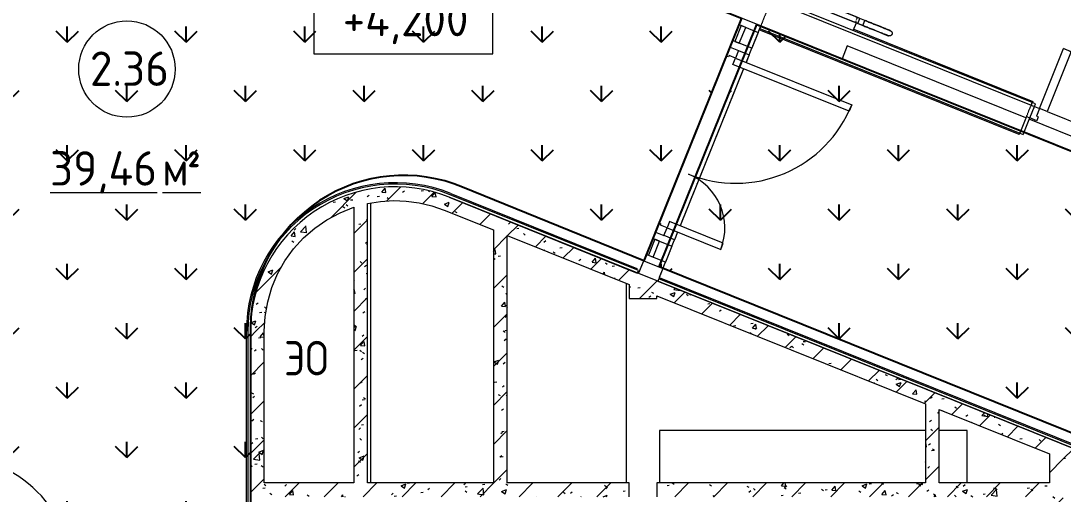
# Model space of a CAD drawing. Header units: millimetres. Extents: x -584918 to 2941280, y 3000189 to 4229862.
# Drawn here: x 201394 to 208961, y 3834384 to 3837823 of the extents above; entities that cross this region are included whole.
import ezdxf

# ---------------------------------------------------------------- set-up
doc = ezdxf.new("R2010")
doc.units = ezdxf.units.MM
doc.linetypes.add('ASVP_Невидимые', pattern=[5, 3, -2])
doc.linetypes.add('ASVP_Штриховая_ш3 п1_5', pattern=[4.5, 3, -1.5])
for name, color, linetype, lineweight in [('Аннотация', 7, 'Continuous', 0), ('Витраж', 7, 'Continuous', 0), ('Двери', 7, 'Continuous', 0), ('Лестницы', 7, 'Continuous', 0), ('Линии разделители', 7, 'ASVP_Штриховая_ш3 п1_5', 0), ('Марки помещений', 7, 'Continuous', 0), ('Обобщенные модели', 7, 'Continuous', 0), ('Ограждение', 7, 'Continuous', 0), ('Отметки', 7, 'Continuous', 0), ('Панели витража', 7, 'Continuous', 0), ('Перекрытие', 7, 'Continuous', 0), ('Стены внутренние', 7, 'Continuous', 0), ('Стены несущие', 7, 'Continuous', 0), ('Стены отделка', 7, 'Continuous', 0), ('экспертиза условные обозначения', 1, 'Continuous', 0)]:
    doc.layers.add(name, color=color, linetype=linetype, lineweight=lineweight)
doc.styles.add('GOST Common_2', font='', dxfattribs={"height": 500})
doc.styles.add('GOST Common_3', font='', dxfattribs={"width": 0.9, "height": 500})
doc.styles.add('GOST Common_5', font='', dxfattribs={"width": 0.9, "height": 500})
doc.styles.get('GOST Common_2').set_extended_font_data('GOST Common')
doc.styles.get('GOST Common_3').set_extended_font_data('GOST Common')
doc.styles.get('GOST Common_5').set_extended_font_data('GOST Common')
pattern_1 = [(45, (184030.3, 3824416.36), (-141.4214, 141.4214), [])]
pattern_2 = [(50, (184030.3, 3824416.36), (364.368, -31.8783), [38.1, -419.1]), (355, (184030.3, 3824416.36), (-70.486, 382.1133), [30.48, -335.28]), (100.451, (184060.67, 3824413.7), (293.885, 350.2334), [32.38, -356.18]), (46.184, (184030.3, 3824517.96), (542.1585, -84.086), [57.15, -628.65]), (96.636, (184075.5, 3824510.96), (474.805, 494.855), [48.57, -534.27]), (351.184, (184030.3, 3824517.96), (474.81, 494.85), [45.72, -502.92]), (21, (184081.1, 3824492.56), (303.2285, -204.5305), [38.1, -419.1]), (326, (184081.1, 3824492.56), (123.604, 368.376), [30.48, -335.28]), (71.451, (184106.37, 3824475.52), (426.834, 163.8427), [32.38, -356.18]), (37.5, (184030.3, 3824416.36), (6.17665, 169.11015), [16.764, -314.452, 16.764, -323.596, -336.55]), (37.5, (184030.3, 3824416.36), (6.17665, 169.11015), [-671.576, 16.764, -319.786]), (7.5, (184030.3, 3824416.36), (133.6389, 200.3615), [16.764, -177.292, 16.764, -306.832, -128.27]), (7.5, (184030.3, 3824416.36), (133.6389, 200.3615), [-517.652, 16.764, -111.506]), (327.5, (183917.02, 3824416.36), (271.1818, -11.45836), [16.764, -110.236, 16.764, -379.476, -525.78]), (327.5, (183917.02, 3824416.36), (271.1818, -11.45836), [-523.24, 16.764, -509.016]), (317.5, (183866.22, 3824416.36), (296.2585, 50.8528), [16.764, -148.336, 16.764, -246.38, -373.38]), (317.5, (183866.22, 3824416.36), (296.2585, 50.8528), [-428.244, 16.764, -356.616])]
pattern_3 = [(90, (183626.44, 3579035.56), (-431.0523, 431.0523), [114.3, -747.8046]), (45, (183626.44, 3579035.56), (-431.0523, 431.0523), [114.3, -495.3]), (135, (183626.44, 3579035.56), (-431.0523, -431.0523), [114.3, -495.3])]

# ---------------------------------------------------------------- blocks, each defined once
blk = doc.blocks.new('ASVP_ДверьПротивопожарнаяСтальная_2 полотна - EI30 1370х2000h_полотна_ О Л _1250 в свету_-7420221-АР Этаж 02')
at = {"layer": 'Двери', "lineweight": 18}
for p, q in [((685, 1000), (625, 1000)), ((625, 1000), (625, 100)), ((685, 100), (685, 1000)), ((-685, 570), (-625, 570)), ((-685, 100), (-685, 570)), ((-625, 570), (-625, 100)), ((-725, 100), (-685, 100)), ((-725, 10), (-725, 100)), ((-625, 100), (-685, 100)), ((-685, 100), (-685, 40)), ((625, 100), (685, 100)), ((725, 100), (685, 100)), ((685, 100), (685, 40)), ((725, 10), (725, 100)), ((-670, 10), (-725, 10)), ((-685, 40), (-670, 40)), ((-670, 40), (-670, 10)), ((685, 40), (670, 40)), ((670, 40), (670, 10)), ((670, 10), (725, 10))]:
    blk.add_line(p, q, dxfattribs=at)
at = {"layer": 'Двери', "linetype": 'ASVP_Невидимые', "lineweight": 18}
for p, q in [((-750, 100), (-725, 100)), ((-750, 10), (-750, 100)), ((-725, 100), (-725, 10)), ((750, 100), (725, 100)), ((725, 100), (725, 10)), ((750, 10), (750, 100)), ((-725, 10), (-750, 10)), ((725, 10), (750, 10))]:
    blk.add_line(p, q, dxfattribs=at)
at = {"layer": 'Двери'}
for centre, radius, start, end in [((685, 100), 900, 90, 180), ((-685, 100), 470, 360, 90)]:
    blk.add_arc(centre, radius, start, end, dxfattribs=at)
blk = doc.blocks.new('Системная панель - Cтеклопакет Двухкамерный_36 мм-6338300-АР Этаж 02')
at = {"layer": 'Панели витража', "lineweight": 18}
for p, q in [((62.5, 18), (-62.5, 18)), ((-62.5, 18), (-62.5, -18)), ((62.5, -18), (62.5, 18)), ((-62.5, -18), (62.5, -18))]:
    blk.add_line(p, q, dxfattribs=at)
blk = doc.blocks.new('Прямоугольный импост - 50х150 мм-6338301-АР Этаж 02')
at = {"layer": 'Витраж', "lineweight": 18}
for p, q in [((-50, 115), (0, 115)), ((-50, -35), (-50, 115)), ((0, 115), (0, -35)), ((0, -35), (-50, -35))]:
    blk.add_line(p, q, dxfattribs=at)
blk = doc.blocks.new('ASVP_ДверьАлюминиеваяВитражная_2 полотна - Остекленная Внутренняя-6432274-АР Этаж 02')
at = {"layer": 'Двери', "lineweight": 18}
for p, q in [((-665, 942.5), (-615, 942.5)), ((-665, 32.5), (-665, 942.5)), ((-615, 942.5), (-615, 32.5)), ((665, 452.5), (615, 452.5)), ((615, 452.5), (615, 32.5)), ((665, 32.5), (665, 452.5)), ((-725, 32.5), (-665, 32.5)), ((-725, -32.5), (-725, 32.5)), ((-615, 32.5), (-665, 32.5)), ((-665, 32.5), (-665, -17.5)), ((615, 32.5), (665, 32.5)), ((725, 32.5), (665, 32.5)), ((665, 32.5), (665, -17.5)), ((725, -32.5), (725, 32.5)), ((-655, -32.5), (-725, -32.5)), ((-665, -17.5), (-655, -17.5)), ((-655, -17.5), (-655, -32.5)), ((665, -17.5), (655, -17.5)), ((655, -17.5), (655, -32.5)), ((655, -32.5), (725, -32.5))]:
    blk.add_line(p, q, dxfattribs=at)
at = {"layer": 'Двери'}
for centre, radius, start, end in [((-665, 32.5), 910, 360, 90), ((665, 32.5), 420, 90, 180)]:
    blk.add_arc(centre, radius, start, end, dxfattribs=at)
blk = doc.blocks.new('Прямоугольный импост - 50х150 мм-V16-АР Этаж 02')
at = {"layer": 'Витраж', "lineweight": 18}
for p, q in [((-25, 115), (25, 115)), ((-25, -35), (-25, 115)), ((25, 115), (25, 33)), ((25, -35), (-25, -35)), ((25, -32.5), (25, -35))]:
    blk.add_line(p, q, dxfattribs=at)
blk = doc.blocks.new('Прямоугольный импост - 50х150 мм-V15-АР Этаж 02')
at = {"layer": 'Витраж', "lineweight": 18}
for p, q in [((-25, 115), (25, 115)), ((-25, 32.5), (-25, 115)), ((25, 115), (25, -35)), ((-25, -35), (-25, -32.5)), ((25, -35), (-25, -35))]:
    blk.add_line(p, q, dxfattribs=at)
blk = doc.blocks.new('Прямоугольный импост - 50х150 мм-6338307-АР Этаж 02')
at = {"layer": 'Витраж', "lineweight": 18}
for p, q in [((0, 115), (-50, 115)), ((-50, 115), (-50, -35)), ((0, -35), (0, 115)), ((-50, -35), (0, -35))]:
    blk.add_line(p, q, dxfattribs=at)
blk = doc.blocks.new('ASVP_ОТКОС_Оштукатуривание дверного откоса - Оштукатуривание дверного откоса-5741163-АР Этаж 02')
at = {"layer": 'Обобщенные модели'}
for p, q in [((-750, 130), (-750, 0)), ((-725, 0), (-725, 130)), ((725, 130), (725, 0)), ((750, 0), (750, 130)), ((-750, 0), (-725, 0)), ((725, 0), (750, 0))]:
    blk.add_line(p, q, dxfattribs=at)
blk = doc.blocks.new('ASVP_ОТКОС_Оштукатуривание дверного откоса - Оштукатуривание дверного откоса-5741164-АР Этаж 02')
at = {"layer": 'Обобщенные модели'}
for p, q in [((-750, 20), (-750, 0)), ((-725, 0), (-725, 20)), ((725, 20), (725, 0)), ((725, 0), (750, 0)), ((750, 0), (750, 20)), ((-750, 0), (-725, 0))]:
    blk.add_line(p, q, dxfattribs=at)
blk = doc.blocks.new('Тип перил - Перила_Внутренний_-6862842-АР Этаж 02')
at = {"layer": 'Ограждение'}
for p, q in [((23426.8, 13436), (22754.1, 13707)), ((22739.2, 13669.9), (23411.8, 13398.9)), ((23491.2, 13410), (23455.8, 13424.3)), ((23440.8, 13387.2), (23476.3, 13372.9)), ((23484.6, 13393.6), (23482.9, 13389.3))]:
    blk.add_line(p, q, dxfattribs=at)
at = {"layer": 'Ограждение', "flags": 128}
for points in [[(22785.9, 13668.5), (22788.1, 13671.8), (22788.8, 13675.7)], [(23440.8, 13387.2), (23438.2, 13388.2), (23435.7, 13389.2), (23433.1, 13390.3), (23430.5, 13391.3), (23427.9, 13392.3), (23425.4, 13393.4), (23422.9, 13394.4), (23420.4, 13395.4), (23418, 13396.4), (23415.6, 13397.3), (23413.2, 13398.3), (23411.8, 13398.9)], [(23426.8, 13436), (23429.1, 13435), (23431.5, 13434), (23433.9, 13433.1), (23436.4, 13432.1), (23438.9, 13431.1), (23441.4, 13430.1), (23443.9, 13429), (23446.5, 13428), (23449.1, 13427), (23451.7, 13425.9), (23454.3, 13424.9), (23455.8, 13424.3)]]:
    blk.add_lwpolyline(points, dxfattribs=at)
blk = doc.blocks.new('Тип перил - Дуга D40_расстояние между поручнями 400-V28-АР Этаж 02')
at = {"layer": 'Ограждение'}
for p, q in [((0, 0), (0, 2.3)), ((0, -2.3), (0, 0))]:
    blk.add_line(p, q, dxfattribs=at)
at = {"layer": 'Ограждение', "flags": 128}
for points in [[(0, 20), (8, 20), (16, 20), (23.9, 20), (31.9, 20), (39.7, 20), (47.5, 20), (55.3, 20), (62.9, 20), (70.5, 20), (77.9, 20), (85.2, 20), (92.4, 20), (99.4, 20), (106.2, 20), (112.9, 20), (119.4, 20), (125.8, 20), (131.9, 20), (137.8, 20), (143.5, 20), (148.9, 20), (154.1, 20), (159.1, 20), (163.8, 20), (168.3, 20), (172.5, 20), (176.4, 20), (180, 20), (183.4, 20), (186.4, 20), (189.2, 20), (191.6, 20), (193.7, 20), (195.6, 20), (197.1, 20), (198.3, 20), (199.2, 20), (199.7, 20), (200, 20), (200, 20)], [(200, 20), (199.8, 20), (199.4, 20), (198.6, 20), (197.4, 20), (196, 20), (194.3, 20), (192.2, 20), (189.8, 20), (187.2, 20), (184.2, 20), (181, 20), (177.4, 20), (173.6, 20), (169.5, 20), (165.1, 20), (160.4, 20), (155.5, 20), (150.4, 20), (145, 20), (139.3, 20), (133.5, 20), (127.4, 20), (121.2, 20), (114.7, 20), (108.1, 20), (101.2, 20), (94.3, 20), (87.1, 20), (79.9, 20), (72.5, 20), (65, 20), (57.3, 20), (49.6, 20), (41.8, 20), (34, 20), (26.1, 20), (18.1, 20), (10.2, 20), (2.2, 20), (0, 20)], [(200, 20), (200.8, 20), (201.6, 19.9), (202.4, 19.9), (203.2, 19.7), (204, 19.6), (204.8, 19.4), (205.5, 19.2), (206.3, 19), (207, 18.7), (207.8, 18.4), (208.5, 18.1), (209.2, 17.7), (209.9, 17.4), (210.6, 16.9), (211.3, 16.5), (211.9, 16), (212.6, 15.6), (213.2, 15), (213.8, 14.5), (214.3, 13.9), (214.9, 13.3), (215.4, 12.7), (215.9, 12.1), (216.4, 11.5), (216.8, 10.8), (217.2, 10.1), (217.6, 9.4), (218, 8.7), (218.3, 8), (218.6, 7.2), (218.9, 6.5), (219.2, 5.7), (219.4, 5), (219.6, 4.2), (219.7, 3.4), (219.8, 2.6), (219.9, 1.8), (220, 1), (220, 0.2), (220, 0)], [(220, 0), (220, -0.8), (219.9, -1.6), (219.9, -2.4), (219.7, -3.2), (219.6, -4), (219.4, -4.8), (219.2, -5.5), (219, -6.3), (218.7, -7), (218.4, -7.8), (218.1, -8.5), (217.7, -9.2), (217.4, -9.9), (216.9, -10.6), (216.5, -11.3), (216, -11.9), (215.6, -12.6), (215, -13.2), (214.5, -13.8), (213.9, -14.3), (213.3, -14.9), (212.7, -15.4), (212.1, -15.9), (211.5, -16.4), (210.8, -16.8), (210.1, -17.2), (209.4, -17.6), (208.7, -18), (208, -18.3), (207.2, -18.6), (206.5, -18.9), (205.7, -19.2), (205, -19.4), (204.2, -19.6), (203.4, -19.7), (202.6, -19.8), (201.8, -19.9), (201, -20), (200.2, -20), (200, -20)], [(0, -20), (8, -20), (16, -20), (23.9, -20), (31.9, -20), (39.7, -20), (47.5, -20), (55.3, -20), (62.9, -20), (70.5, -20), (77.9, -20), (85.2, -20), (92.4, -20), (99.4, -20), (106.2, -20), (112.9, -20), (119.4, -20), (125.8, -20), (131.9, -20), (137.8, -20), (143.5, -20), (148.9, -20), (154.1, -20), (159.1, -20), (163.8, -20), (168.3, -20), (172.5, -20), (176.4, -20), (180, -20), (183.4, -20), (186.4, -20), (189.2, -20), (191.6, -20), (193.7, -20), (195.6, -20), (197.1, -20), (198.3, -20), (199.2, -20), (199.7, -20), (200, -20), (200, -20)], [(200, -20), (199.8, -20), (199.4, -20), (198.6, -20), (197.4, -20), (196, -20), (194.3, -20), (192.2, -20), (189.8, -20), (187.2, -20), (184.2, -20), (181, -20), (177.4, -20), (173.6, -20), (169.5, -20), (165.1, -20), (160.4, -20), (155.5, -20), (150.4, -20), (145, -20), (139.3, -20), (133.5, -20), (127.4, -20), (121.2, -20), (114.7, -20), (108.1, -20), (101.2, -20), (94.3, -20), (87.1, -20), (79.9, -20), (72.5, -20), (65, -20), (57.3, -20), (49.6, -20), (41.8, -20), (34, -20), (26.1, -20), (18.1, -20), (10.2, -20), (2.2, -20), (0, -20)]]:
    blk.add_lwpolyline(points, dxfattribs=at)
blk = doc.blocks.new('Тип перил - Перила_Внутренний_-V42-АР Этаж 02')
at = {"layer": 'Ограждение'}
for p, q in [((21512.9, 14207.2), (21515.3, 14163.1)), ((23435.1, 13432.6), (21512.9, 14207.2)), ((23420.1, 13395.5), (21515.3, 14163.1)), ((23423, 13394.3), (23420.1, 13395.5)), ((23423, 13394.3), (23429.3, 13409.9)), ((23423, 13394.3), (23429.3, 13409.9)), ((23431.7, 13415.9), (23438, 13431.4)), ((23431.7, 13415.9), (23438, 13431.4)), ((23438, 13431.4), (23435.1, 13432.6)), ((23455.8, 13424.3), (23438, 13431.4)), ((23440.8, 13387.2), (23455.8, 13424.3)), ((23440.8, 13387.2), (23455.8, 13424.3)), ((23491.2, 13410), (23455.8, 13424.3)), ((23476.3, 13372.9), (23491.2, 13410)), ((23440.8, 13387.2), (23423, 13394.3)), ((23476.3, 13372.9), (23440.8, 13387.2))]:
    blk.add_line(p, q, dxfattribs=at)
blk = doc.blocks.new('ASVP_ДверьПротивопожарнаяСтальная_2 полотна - EI15 1370х2000h_полотна_ Г Пр _1250 в свету_-7407274-АР Этаж 02')
at = {"layer": 'Двери', "lineweight": 18}
for p, q in [((-685, 1000), (-625, 1000)), ((-685, 100), (-685, 1000)), ((-625, 1000), (-625, 100)), ((685, 570), (625, 570)), ((625, 570), (625, 100)), ((685, 100), (685, 570)), ((-725, 100), (-685, 100)), ((-725, 10), (-725, 100)), ((-625, 100), (-685, 100)), ((-685, 100), (-685, 40)), ((625, 100), (685, 100)), ((725, 100), (685, 100)), ((685, 100), (685, 40)), ((725, 10), (725, 100)), ((-670, 10), (-725, 10)), ((-685, 40), (-670, 40)), ((-670, 40), (-670, 10)), ((685, 40), (670, 40)), ((670, 40), (670, 10)), ((670, 10), (725, 10))]:
    blk.add_line(p, q, dxfattribs=at)
at = {"layer": 'Двери', "linetype": 'ASVP_Невидимые', "lineweight": 18}
for p, q in [((-750, 100), (-725, 100)), ((-750, 10), (-750, 100)), ((-725, 100), (-725, 10)), ((750, 100), (725, 100)), ((725, 100), (725, 10)), ((750, 10), (750, 100)), ((-725, 10), (-750, 10)), ((725, 10), (750, 10))]:
    blk.add_line(p, q, dxfattribs=at)
at = {"layer": 'Двери'}
for centre, radius, start, end in [((-685, 100), 900, 360, 90), ((685, 100), 470, 90, 180)]:
    blk.add_arc(centre, radius, start, end, dxfattribs=at)
blk = doc.blocks.new('ASVP_Марка_Помещение_ДваЗначения - Номер Площадь-685795-АР Этаж 02')
at = {"layer": 'Марки помещений'}
blk.add_circle((0, 0), 3.5, dxfattribs=at)
blk = doc.blocks.new('Высотные отметки - Рамка-5093-АР Этаж 02')
at = {"layer": 'Аннотация'}
for p, q in [((-6.5, 0), (-6.5, 5)), ((-6.5, 5), (6.5, 5)), ((6.5, 5), (6.5, 0)), ((6.5, 0), (-6.5, 0))]:
    blk.add_line(p, q, dxfattribs=at)

msp = doc.modelspace()

# ---------------------------------------------------------------- hatches: boundary and pattern name
at = {"layer": 'Стены внутренние'}
h = msp.add_hatch(dxfattribs=at)
h.set_pattern_fill('FP_1', color=256, style=0, pattern_type=2)
h.set_pattern_definition(pattern_1)
h.paths.add_polyline_path([(203161.203, 3835567.301), (203167.325, 3835674.982), (203185.614, 3835781.274), (203215.832, 3835884.808), (203257.591, 3835984.25), (203310.352, 3836078.318), (203373.436, 3836165.799), (203450.014, 3836249.054), (203527.195, 3836316.591), (203621.395, 3836380.907), (203710.966, 3836428.876), (203811.222, 3836468.695), (203860.851, 3836483.72), (203911.226, 3836496.014), (204004.162, 3836511.252), (204098.173, 3836517.212), (204192.312, 3836513.833), (204285.654, 3836501.147), (204377.28, 3836479.279), (204466.291, 3836448.444), (204503.668, 3836541.196), (204395.851, 3836577.982), (204284.683, 3836602.871), (204171.473, 3836615.57), (204054.154, 3836615.57), (203944.266, 3836603.946), (203832.943, 3836579.759), (203724.895, 3836543.655), (203621.395, 3836496.058), (203523.661, 3836437.528), (203432.843, 3836368.754), (203350.009, 3836290.547), (203276.136, 3836203.826), (203212.093, 3836109.612), (203158.633, 3836009.015), (203116.387, 3835903.218), (203085.85, 3835793.467), (203067.053, 3835674.982), (203061.203, 3835567.301), (203158.633, 3835567.301)])
h = msp.add_hatch(dxfattribs=at)
h.set_pattern_fill('FP_2', color=256, style=0, pattern_type=2)
h.set_pattern_definition(pattern_2)
h.paths.add_polyline_path([(203161.203, 3835567.301), (203167.325, 3835674.982), (203185.614, 3835781.274), (203215.832, 3835884.808), (203257.591, 3835984.25), (203310.352, 3836078.318), (203373.436, 3836165.799), (203450.014, 3836249.054), (203527.195, 3836316.591), (203621.395, 3836380.907), (203710.966, 3836428.876), (203811.222, 3836468.695), (203860.851, 3836483.72), (203911.226, 3836496.014), (204004.162, 3836511.252), (204098.173, 3836517.212), (204192.312, 3836513.833), (204285.654, 3836501.147), (204377.28, 3836479.279), (204466.291, 3836448.444), (204503.668, 3836541.196), (204395.851, 3836577.982), (204284.683, 3836602.871), (204171.473, 3836615.57), (204054.154, 3836615.57), (203944.266, 3836603.946), (203832.943, 3836579.759), (203724.895, 3836543.655), (203621.395, 3836496.058), (203523.661, 3836437.528), (203432.843, 3836368.754), (203350.009, 3836290.547), (203276.136, 3836203.826), (203212.093, 3836109.612), (203158.633, 3836009.015), (203116.387, 3835903.218), (203085.85, 3835793.467), (203067.053, 3835674.982), (203061.203, 3835567.301), (203158.633, 3835567.301)])
h = msp.add_hatch(dxfattribs=at)
h.set_pattern_fill('FP_1', color=256, style=0, pattern_type=2)
h.set_pattern_definition(pattern_1)
h.paths.add_polyline_path([(203911.203, 3834465.697), (203911.134, 3836495.991), (203860.841, 3836483.717), (203811.203, 3836468.689), (203811.203, 3834465.697)])
h = msp.add_hatch(dxfattribs=at)
h.set_pattern_fill('FP_2', color=256, style=0, pattern_type=2)
h.set_pattern_definition(pattern_2)
h.paths.add_polyline_path([(203911.203, 3834465.697), (203911.134, 3836495.991), (203860.841, 3836483.717), (203811.203, 3836468.689), (203811.203, 3834465.697)])
h = msp.add_hatch(dxfattribs=at)
h.set_pattern_fill('FP_1', color=256, style=0, pattern_type=2)
h.set_pattern_definition(pattern_1)
h.paths.add_polyline_path([(209711.203, 3834334.823), (209711.203, 3834442.637), (204503.668, 3836541.196), (204466.291, 3836448.444), (209543.663, 3834402.339)])
h = msp.add_hatch(dxfattribs=at)
h.set_pattern_fill('FP_2', color=256, style=0, pattern_type=2)
h.set_pattern_definition(pattern_2)
h.paths.add_polyline_path([(209711.203, 3834334.823), (209711.203, 3834442.637), (204503.668, 3836541.196), (204466.291, 3836448.444), (209543.663, 3834402.339)])
h = msp.add_hatch(dxfattribs=at)
h.set_pattern_fill('FP_1', color=256, style=0, pattern_type=2)
h.set_pattern_definition(pattern_1)
h.paths.add_polyline_path([(204925.177, 3834465.697), (204925.177, 3836263.52), (204825.177, 3836303.818), (204825.177, 3834465.697)])
h = msp.add_hatch(dxfattribs=at)
h.set_pattern_fill('FP_2', color=256, style=0, pattern_type=2)
h.set_pattern_definition(pattern_2)
h.paths.add_polyline_path([(204925.177, 3834465.697), (204925.177, 3836263.52), (204825.177, 3836303.818), (204825.177, 3834465.697)])
h = msp.add_hatch(dxfattribs=at)
h.set_pattern_fill('FP_1', color=256, style=0, pattern_type=2)
h.set_pattern_definition(pattern_1)
h.paths.add_polyline_path([(205853.955, 3835805.718), (206011.203, 3835805.718), (206011.203, 3835825.868), (205811.203, 3835906.465), (205811.203, 3835805.718)])
h = msp.add_hatch(dxfattribs=at)
h.set_pattern_fill('FP_2', color=256, style=0, pattern_type=2)
h.set_pattern_definition(pattern_2)
h.paths.add_polyline_path([(205853.955, 3835805.718), (206011.203, 3835805.718), (206011.203, 3835825.868), (205811.203, 3835906.465), (205811.203, 3835805.718)])
h = msp.add_hatch(dxfattribs=at)
h.set_pattern_fill('FP_1', color=256, style=0, pattern_type=2)
h.set_pattern_definition(pattern_1)
h.paths.add_polyline_path([(203141.203, 3834465.697), (203161.203, 3834465.697), (203161.203, 3835567.301), (203061.203, 3835567.301), (203061.203, 3834465.697), (203067.383, 3834465.697)])
h = msp.add_hatch(dxfattribs=at)
h.set_pattern_fill('FP_2', color=256, style=0, pattern_type=2)
h.set_pattern_definition(pattern_2)
h.paths.add_polyline_path([(203141.203, 3834465.697), (203161.203, 3834465.697), (203161.203, 3835567.301), (203061.203, 3835567.301), (203061.203, 3834465.697), (203067.383, 3834465.697)])
h = msp.add_hatch(dxfattribs=at)
h.set_pattern_fill('FP_1', color=256, style=0, pattern_type=2)
h.set_pattern_definition(pattern_1)
h.paths.add_polyline_path([(208061.203, 3834465.697), (208061.203, 3834999.748), (207961.203, 3835040.047), (207961.203, 3834465.697), (207995.016, 3834465.697)])
h = msp.add_hatch(dxfattribs=at)
h.set_pattern_fill('FP_2', color=256, style=0, pattern_type=2)
h.set_pattern_definition(pattern_2)
h.paths.add_polyline_path([(208061.203, 3834465.697), (208061.203, 3834999.748), (207961.203, 3835040.047), (207961.203, 3834465.697), (207995.016, 3834465.697)])
h = msp.add_hatch(dxfattribs=at)
h.set_pattern_fill('FP_1', color=256, style=0, pattern_type=2)
h.set_pattern_definition(pattern_1)
h.paths.add_polyline_path([(208961.203, 3830065.697), (208960.891, 3834637.188), (208861.203, 3834677.36), (208861.203, 3830065.697)])
h = msp.add_hatch(dxfattribs=at)
h.set_pattern_fill('FP_2', color=256, style=0, pattern_type=2)
h.set_pattern_definition(pattern_2)
h.paths.add_polyline_path([(208961.203, 3830065.697), (208960.891, 3834637.188), (208861.203, 3834677.36), (208861.203, 3830065.697)])
h = msp.add_hatch(dxfattribs=at)
h.set_pattern_fill('FP_1', color=256, style=0, pattern_type=2)
h.set_pattern_definition(pattern_1)
h.paths.add_polyline_path([(205791.203, 3834365.697), (205811.203, 3834365.697), (205811.203, 3834465.697), (203061.203, 3834465.697), (203061.203, 3834365.697), (205580.327, 3834365.697)])
h = msp.add_hatch(dxfattribs=at)
h.set_pattern_fill('FP_2', color=256, style=0, pattern_type=2)
h.set_pattern_definition(pattern_2)
h.paths.add_polyline_path([(205791.203, 3834365.697), (205811.203, 3834365.697), (205811.203, 3834465.697), (203061.203, 3834465.697), (203061.203, 3834365.697), (205580.327, 3834365.697)])
h = msp.add_hatch(dxfattribs=at)
h.set_pattern_fill('FP_1', color=256, style=0, pattern_type=2)
h.set_pattern_definition(pattern_1)
h.paths.add_polyline_path([(208661.203, 3834365.697), (208861.203, 3834365.697), (208861.203, 3834465.697), (206011.203, 3834465.697), (206011.203, 3834365.697), (208477.953, 3834365.697)])
h = msp.add_hatch(dxfattribs=at)
h.set_pattern_fill('FP_2', color=256, style=0, pattern_type=2)
h.set_pattern_definition(pattern_2)
h.paths.add_polyline_path([(208661.203, 3834365.697), (208861.203, 3834365.697), (208861.203, 3834465.697), (206011.203, 3834465.697), (206011.203, 3834365.697), (208477.953, 3834365.697)])
at = {"layer": 'экспертиза условные обозначения', "lineweight": -3}
h = msp.add_hatch(dxfattribs=at)
h.set_pattern_fill('GRASS', color=3, scale=24)
h.set_pattern_definition(pattern_3)
edge = h.paths.add_edge_path()
edge.add_line((196428.749, 3839816.831), (197140.238, 3841668.63))
edge.add_line((197140.238, 3841668.63), (200508.517, 3840275.128))
edge.add_line((200508.517, 3840275.128), (201854.112, 3843614.196))
edge.add_line((201854.112, 3843614.196), (203375.243, 3843001.203))
edge.add_line((203375.243, 3843001.203), (202029.648, 3839662.135))
edge.add_line((202029.648, 3839662.135), (206626.293, 3837842.101))
edge.add_line((206626.293, 3837842.101), (205916.118, 3836079.815))
edge.add_line((205916.118, 3836079.815), (204600.899, 3836615.219))
edge.add_arc((204174.147, 3835587.251), 1113.03, 67.4546237, 179.2891611)
edge.add_line((203061.203, 3835601.059), (203061.203, 3833765.697))
edge.add_line((203061.203, 3833765.697), (200161.203, 3833765.697))
edge.add_line((200161.203, 3833765.697), (200161.203, 3838398.959))
edge.add_line((200161.203, 3838398.959), (196428.749, 3839816.831))
h = msp.add_hatch(dxfattribs=at)
h.set_pattern_fill('GRASS', color=3, scale=24)
h.set_pattern_definition(pattern_3)
h.paths.add_polyline_path([(206027.42, 3836034.962), (206737.595, 3837797.247), (213261.203, 3835168.331), (213261.203, 3833065.697), (209861.203, 3833085.697), (209861.203, 3834490.004)])

# ---------------------------------------------------------------- linework, layer by layer
at = {"layer": 'Лестницы'}
for p, q in [((207437.776, 3837752.277), (207460.202, 3837807.928)), ((207437.776, 3837752.277), (207460.202, 3837807.928)), ((208844.766, 3837163.718), (210004.165, 3836696.497))]:
    msp.add_line(p, q, dxfattribs=at)
at = {"layer": 'Линии разделители'}
for p, q in [((206802.798, 3837878.786), (206765.42, 3837786.034)), ((206560.882, 3837679.785), (206607.604, 3837795.725)), ((206746.732, 3837739.658), (206700.009, 3837623.718)), ((206000.217, 3836288.507), (206542.193, 3837633.409)), ((206681.321, 3837577.342), (206658.894, 3837521.691)), ((206640.205, 3837475.315), (206180.46, 3836334.467)), ((206161.772, 3836288.091), (206139.345, 3836232.44)), ((205934.806, 3836126.191), (205981.528, 3836242.131)), ((206120.656, 3836186.064), (206073.934, 3836070.124)), ((205878.74, 3835987.063), (205916.118, 3836079.815)), ((206055.245, 3836023.748), (206029.081, 3835958.822))]:
    msp.add_line(p, q, dxfattribs=at)
at = {"layer": 'Перекрытие'}
for p, q in [((206560.882, 3837679.785), (206607.604, 3837795.725)), ((206746.732, 3837739.658), (206700.009, 3837623.718)), ((206000.217, 3836288.507), (206542.193, 3837633.409)), ((207392.922, 3837640.975), (207355.545, 3837548.223)), ((208691.449, 3837117.688), (207392.922, 3837640.975)), ((206681.321, 3837577.342), (206658.894, 3837521.691)), ((206640.205, 3837475.315), (206180.46, 3836334.467)), ((210059.539, 3836566.368), (208714.637, 3837108.344)), ((210022.162, 3836473.616), (208677.259, 3837015.592)), ((203931.203, 3836499.289), (203931.203, 3834465.697)), ((206161.772, 3836288.091), (206139.345, 3836232.44)), ((205934.806, 3836126.191), (205981.528, 3836242.131)), ((206120.656, 3836186.064), (206073.934, 3836070.124)), ((205878.74, 3835987.063), (205916.118, 3836079.815)), ((206055.245, 3836023.748), (206029.081, 3835958.822)), ((205791.203, 3834465.697), (205791.203, 3835914.524)), ((207961.203, 3834845.697), (206031.203, 3834845.697)), ((206031.203, 3834845.697), (206031.203, 3834465.697)), ((208263.432, 3834845.697), (208061.203, 3834845.697)), ((208263.432, 3834465.697), (208263.432, 3834845.697))]:
    msp.add_line(p, q, dxfattribs=at)
at = {"layer": 'Стены внутренние'}
for p, q in [((208642.858, 3836997.111), (206754.207, 3837758.209)), ((207441.513, 3837761.552), (208740.04, 3837238.265)), ((208740.04, 3837238.265), (208736.302, 3837228.99)), ((208642.858, 3836997.111), (208646.596, 3837006.386)), ((204514.881, 3836569.022), (205866.765, 3836024.233)), ((205866.765, 3836024.233), (205863.028, 3836014.958)), ((206029.081, 3835958.822), (206025.343, 3835949.547)), ((206029.081, 3835958.822), (209841.203, 3834422.594)), ((203031.203, 3833795.697), (203031.203, 3835567.301))]:
    msp.add_line(p, q, dxfattribs=at)
msp.add_arc((204111.203, 3835567.301), 1080, 68.0513009, 180, dxfattribs=at)
at = {"layer": 'Стены несущие'}
for p, q in [((203911.203, 3834465.697), (203911.203, 3836496.01)), ((209811.203, 3834402.339), (204503.668, 3836541.196)), ((203811.203, 3836468.689), (203811.203, 3834465.697)), ((204466.291, 3836448.444), (204825.177, 3836303.818)), ((204825.177, 3836303.818), (204825.177, 3834465.697)), ((204925.177, 3836263.52), (205811.203, 3835906.465)), ((204925.177, 3834465.697), (204925.177, 3836263.52)), ((205811.203, 3835906.465), (205811.203, 3835805.718)), ((205811.203, 3835805.718), (206011.203, 3835805.718)), ((206011.203, 3835825.868), (207961.203, 3835040.047)), ((206011.203, 3835805.718), (206011.203, 3835825.868)), ((203061.203, 3835567.301), (203061.203, 3829965.697)), ((203161.203, 3834465.697), (203161.203, 3835567.301)), ((207961.203, 3835040.047), (207961.203, 3834465.697)), ((208061.203, 3834999.748), (208861.203, 3834677.36)), ((208061.203, 3834465.697), (208061.203, 3834999.748)), ((208861.203, 3834677.36), (208861.203, 3834465.697)), ((203811.203, 3834465.697), (203161.203, 3834465.697)), ((204825.177, 3834465.697), (203911.203, 3834465.697)), ((205811.203, 3834465.697), (204925.177, 3834465.697)), ((205811.203, 3834365.697), (205811.203, 3834465.697)), ((207961.203, 3834465.697), (206011.203, 3834465.697)), ((206011.203, 3834465.697), (206011.203, 3834365.697)), ((208861.203, 3834465.697), (208061.203, 3834465.697))]:
    msp.add_line(p, q, dxfattribs=at)
at = {"layer": 'Стены несущие', "flags": 128}
for points in [[(203911.226, 3836496.014), (204004.171, 3836511.253), (204098.176, 3836517.212), (204192.307, 3836513.833), (204285.643, 3836501.149), (204377.265, 3836479.283), (204466.291, 3836448.444)], [(203161.203, 3835567.301), (203167.326, 3835674.983), (203185.614, 3835781.276), (203215.833, 3835884.812), (203257.593, 3835984.254), (203310.355, 3836078.323), (203373.44, 3836165.804), (203446.034, 3836245.571), (203527.201, 3836316.596), (203615.896, 3836377.962), (203710.975, 3836428.88), (203811.222, 3836468.695)]]:
    msp.add_lwpolyline(points, dxfattribs=at)
at = {"layer": 'Стены несущие'}
msp.add_arc((204111.203, 3835567.301), 1050, 68.0513009, 180, dxfattribs=at)
at = {"layer": 'Стены отделка'}
for p, q in [((202347.496, 3839782.021), (208728.826, 3837210.44)), ((208736.302, 3837228.99), (202354.972, 3839800.571)), ((206765.42, 3837786.034), (206757.945, 3837767.484)), ((208654.071, 3837024.936), (206765.42, 3837786.034)), ((206757.945, 3837767.484), (208646.596, 3837006.386)), ((208728.826, 3837210.44), (208736.302, 3837228.99)), ((208646.596, 3837006.386), (208654.071, 3837024.936)), ((204503.668, 3836541.196), (205869.465, 3835990.801)), ((205876.94, 3836009.351), (204511.144, 3836559.747)), ((205869.465, 3835990.801), (205876.94, 3836009.351)), ((206025.343, 3835949.547), (206017.868, 3835930.996)), ((206017.868, 3835930.996), (209811.203, 3834402.339)), ((209831.203, 3834415.842), (206025.343, 3835949.547)), ((203041.203, 3835567.301), (203041.203, 3833785.697)), ((203061.203, 3833765.697), (203061.203, 3835567.301))]:
    msp.add_line(p, q, dxfattribs=at)
for radius in [1070, 1050]:
    msp.add_arc((204111.203, 3835567.301), radius, 68.0513009, 180, dxfattribs=at)
at = {"layer": 'экспертиза условные обозначения', "color": 3, "lineweight": -3}
msp.add_lwpolyline([(196428.749, 3839816.831), (197140.238, 3841668.63), (200508.517, 3840275.128), (201854.112, 3843614.196), (203375.243, 3843001.203), (202029.648, 3839662.135), (206626.293, 3837842.101), (205916.118, 3836079.815), (204600.899, 3836615.219, 0.53078371), (203061.203, 3835601.059), (203061.203, 3833765.697), (200161.203, 3833765.697), (200161.203, 3838398.959), (196428.749, 3839816.831)], format="xyb", dxfattribs=at)
msp.add_lwpolyline([(206027.42, 3836034.962), (206737.595, 3837797.247), (213261.203, 3835168.331), (213261.203, 3833065.697), (209861.203, 3833085.697), (209861.203, 3834490.004), (206027.42, 3836034.962)], dxfattribs=at)

# ---------------------------------------------------------------- block references
at = {"layer": 'Витраж', "extrusion": (0, 0, -1), "rotation": 111.9486990835425}
for name, p in [('Прямоугольный импост - 50х150 мм-6338301-АР Этаж 02', (-206658.756, 3837829.018)), ('Прямоугольный импост - 50х150 мм-V15-АР Этаж 02', (-206584, 3837643.515)), ('Прямоугольный импост - 50х150 мм-V16-АР Этаж 02', (-206023.336, 3836252.236))]:
    msp.add_blockref(name, p, dxfattribs=at)
at = {"layer": 'Витраж', "rotation": 248.0513009164575}
msp.add_blockref('Прямоугольный импост - 50х150 мм-6338307-АР Этаж 02', (205948.581, 3836066.733), dxfattribs=at)
at = {"layer": 'Двери'}
for name, p, rotation in [('ASVP_ДверьПротивопожарнаяСтальная_2 полотна - EI30 1370х2000h_полотна_ О Л _1250 в свету_-7420221-АР Этаж 02', (209387.088, 3836837.356), 338.0513009164578), ('ASVP_ДверьАлюминиеваяВитражная_2 полотна - Остекленная Внутренняя-6432274-АР Этаж 02', (206303.668, 3836947.876), 248.0513009164575)]:
    msp.add_blockref(name, p, dxfattribs=dict(at, rotation=rotation))
msp.add_blockref('ASVP_ДверьПротивопожарнаяСтальная_2 полотна - EI15 1370х2000h_полотна_ Г Пр _1250 в свету_-7407274-АР Этаж 02', (201561.203, 3833665.697), dxfattribs=at)
at = {"layer": 'Марки помещений', "xscale": 99.99999999999993, "yscale": 99.99999999999993, "zscale": 99.99999999999993}
msp.add_blockref('ASVP_Марка_Помещение_ДваЗначения - Номер Площадь-685795-АР Этаж 02', (202163.86, 3837472.965), dxfattribs=at)
at = {"layer": 'Обобщенные модели'}
for name, p, rotation in [('ASVP_ОТКОС_Оштукатуривание дверного откоса - Оштукатуривание дверного откоса-5741164-АР Этаж 02', (209431.941, 3836948.658), 158.0513009164576), ('ASVP_ОТКОС_Оштукатуривание дверного откоса - Оштукатуривание дверного откоса-5741163-АР Этаж 02', (209342.235, 3836726.054), 338.0513009164578)]:
    msp.add_blockref(name, p, dxfattribs=dict(at, rotation=rotation))
at = {"layer": 'Ограждение'}
for name in ['Тип перил - Перила_Внутренний_-V42-АР Этаж 02', 'Тип перил - Перила_Внутренний_-6862842-АР Этаж 02']:
    msp.add_blockref(name, (184030.304, 3824416.364), dxfattribs=at)
at = {"layer": 'Ограждение', "rotation": 338.0513009164569}
msp.add_blockref('Тип перил - Дуга D40_расстояние между поручнями 400-V28-АР Этаж 02', (207514.054, 3837807.79), dxfattribs=at)
at = {"layer": 'Отметки', "extrusion": (0, 0, -1), "xscale": 99.99999999999993, "yscale": 99.99999999999993, "zscale": 99.99999999999993}
msp.add_blockref('Высотные отметки - Рамка-5093-АР Этаж 02', (-204170.799, 3837584.625), dxfattribs=at)
at = {"layer": 'Панели витража', "rotation": 68.05130091645754}
for p in [(206616.706, 3837724.673), (205990.631, 3836171.078)]:
    msp.add_blockref('Системная панель - Cтеклопакет Двухкамерный_36 мм-6338300-АР Этаж 02', p, dxfattribs=at)

# ---------------------------------------------------------------- texts
at = {"layer": 'Аннотация', "insert": (203305.12, 3835497.268), "char_height": 250, "width": 489.02938, "attachment_point": 1, "style": 'GOST Common_5'}
msp.add_mtext('ЭО', dxfattribs=at)
at = {"layer": 'Марки помещений', "char_height": 250, "attachment_point": 1}
for s, insert, width, style in [('2.36', (201895.202, 3837600.69), 663.79725, 'GOST Common_2'), ('\\L39,46 ', (201605.416, 3836876.159), 988.48069, 'GOST Common_2'), ('\\L\\fGOST Common|b0|i0|c238|p34|;\\W.9;\\L²', (202599.588, 3836876.159), 165.94931, 'GOST Common_3'), ('\\L\\fGOST Common|b0|i0|c204|p34|;\\W.9;\\Lм', (202420.994, 3836876.159), 216.45562, 'GOST Common_2')]:
    msp.add_mtext(s, dxfattribs=dict(at, insert=insert, width=width, style=style))
at = {"layer": 'Отметки', "insert": (203730.808, 3837961.332), "char_height": 250, "width": 1055.97624, "attachment_point": 1, "line_spacing_factor": 1.022761, "style": 'GOST Common_2'}
msp.add_mtext('+4,200', dxfattribs=at)

doc.saveas('drawing.dxf')
